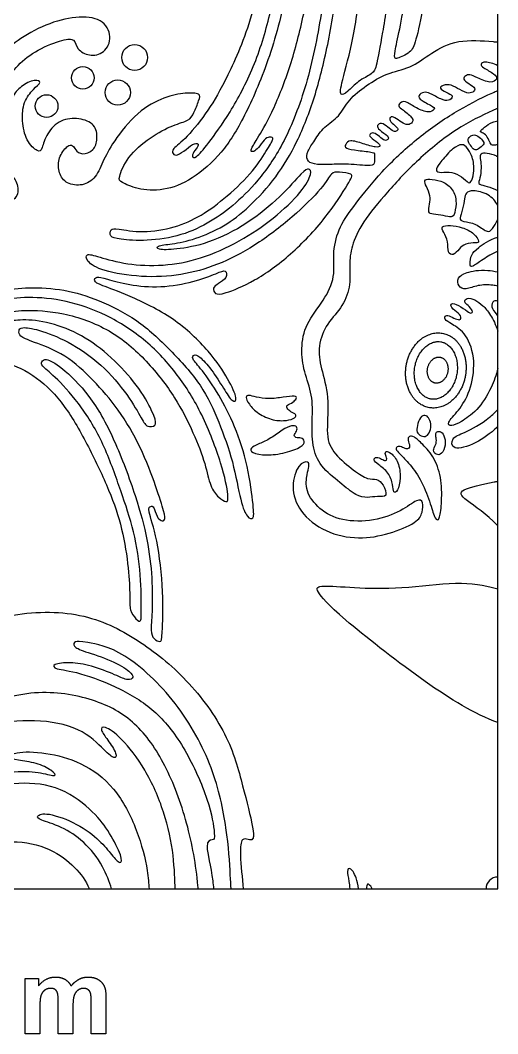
# Model space of a CAD drawing. Header units: millimetres. Extents: x -68 to 108, y -111 to 119.
# Drawn here: x 64.7 to 108.4, y -108.9 to -16.2 of the extents above; entities that cross this region are included whole.
import ezdxf

# ---------------------------------------------------------------- set-up
doc = ezdxf.new("R2010")
doc.units = ezdxf.units.MM
doc.header["$MEASUREMENT"] = 0
doc.layers.add('Layer 03', color=5, linetype='Continuous')

msp = doc.modelspace()

# ---------------------------------------------------------------- linework, layer by layer
at = {"layer": 'Layer 03'}
for p, q in [((108.366, -95.654), (108.366, 119.16)), ((-67.991, -95.654), (108.366, -95.654)), ((65.118, -103.854), (66.328, -103.854)), ((65.118, -108.909), (65.118, -103.854)), ((66.328, -103.854), (66.328, -104.539)), ((66.458, -106.452), (66.458, -108.909)), ((68.143, -108.909), (68.143, -106.138)), ((69.483, -106.48), (69.483, -108.909)), ((71.168, -108.909), (71.168, -106.018)), ((72.507, -105.667), (72.507, -108.909)), ((66.458, -108.909), (65.118, -108.909)), ((69.483, -108.909), (68.143, -108.909)), ((72.507, -108.909), (71.168, -108.909))]:
    msp.add_line(p, q, dxfattribs=at)
for centre, radius in [((75.137, -19.626), 1.18), ((70.384, -21.486), 1.034), ((73.587, -22.829), 1.155), ((67.078, -24.069), 1.038)]:
    msp.add_circle(centre, radius, dxfattribs=at)
msp.add_arc((108.366, -95.654), 1.074, 90, 180, dxfattribs=at)
for points, degree in [([(95.226, -1.399), (95.461, -2.748), (96.007, -6.495), (95.947, -12.203), (95.218, -17.911), (94.004, -22.162), (93.882, -23.194), (94.6, -22.842), (95.564, -21.746), (96.96, -21.114), (97.259, -20.516), (97.758, -17.757), (98.658, -12.353), (98.778, -5.82), (97.918, -0.007), (96.359, 5.796), (93.624, 12.054), (89.785, 17.28), (86.592, 20.945), (84.873, 22.595), (84.426, 22.595), (83.876, 22.217), (84.529, 21.667), (87.52, 18.539), (90.098, 15.17), (92.093, 12.09), (94.192, 8.02), (95.617, 3.855), (95.649, 3.022), (95.2, 3.278), (94.399, 4.529), (93.565, 5.266), (92.988, 5.234), (92.956, 4.818), (93.886, 3.663), (94.601, 1.599), (94.992, -0.05), (95.226, -1.399)], 3), ([(83.664, -21.224), (84.35, -19.819), (86.036, -16.04), (87.344, -8.452), (86.787, 0.358), (84.707, 7.674), (81.649, 14.114), (78.997, 16.891), (78.883, 17.307), (79.677, 17.874), (80.093, 17.723), (82.248, 15.001), (84.365, 11.291), (85.906, 7.675), (87.315, 2.996), (88.134, -1.469), (88.457, -6.574), (88.42, -10.611), (87.608, -15.747), (86.115, -20.552), (83.839, -24.818), (81.744, -27.681), (80.696, -28.903), (80.312, -28.729), (80.626, -28.1), (81.115, -27.576), (80.661, -27.367), (79.858, -28.03), (78.985, -28.659), (78.601, -28.449), (78.496, -28.03), (79.823, -27.088), (81.918, -24.468), (82.977, -22.629), (83.664, -21.224)], 3), ([(99.301, 0.156), (99.591, -1.258), (100.327, -5.238), (100.303, -13.233), (98.746, -19.708), (98.996, -19.815), (100.464, -19.171), (100.787, -18.383), (101.646, -15.017), (101.917, -9.781), (101.789, -5.302), (100.738, 0.143), (99.47, 2.961), (98.801, 3.735), (98.59, 3.242), (99.011, 1.569), (99.301, 0.156)], 3), ([(56.236, -26.266), (56.253, -26.855), (56.286, -28.231), (57.393, -30.092), (59.255, -31.048), (60.966, -31.149), (62.124, -31.199), (62.476, -32.256), (63.029, -33.112), (64.539, -32.558), (64.438, -30.948), (63.683, -30.143), (61.57, -29.036), (59.773, -27.174), (59.169, -24.607), (60.205, -21.845), (60.603, -19.786), (60.566, -18.523), (60.046, -18.671), (59.971, -19.117), (59.971, -20.344), (59.711, -21.496), (59.302, -21.756), (59.228, -21.013), (59.005, -19.378), (57.89, -17.333), (55.961, -14.174), (55.26, -9.94), (56.702, -6.156), (58.937, -4.353), (61.063, -4.425), (62.217, -5.723), (61.712, -7.417), (60.811, -8.102), (59.694, -7.778), (59.297, -6.949), (58.937, -7.093), (58.18, -8.715), (57.927, -11.022), (58.324, -12.788), (59.225, -14.482), (60.162, -15.49), (60.485, -15.253), (60.305, -12.721), (61.256, -9.407), (63.076, -7.138), (65.188, -5.734), (68.036, -5.89), (69.055, -7.634), (68.591, -9.345), (67.096, -9.719), (65.941, -8.937), (66.077, -7.612), (65.567, -7.544), (63.665, -8.427), (62.135, -10.976), (61.626, -12.947), (61.728, -13.83), (62.135, -13.796), (62.813, -12.605), (63.523, -12.874), (64.201, -13.383), (63.997, -13.891), (62.892, -15.048), (62.64, -16.873), (62.577, -19.076), (62.892, -19.486), (64.214, -18.101), (67.015, -16.527), (69.816, -15.803), (72.207, -16.024), (73.152, -17.739), (72.396, -19.297), (70.949, -19.548), (69.816, -18.888), (69.658, -17.881), (68.746, -17.912), (66.196, -18.856), (64.363, -20.336), (63.229, -21.879), (62.601, -23.543), (62.821, -24.862), (63.292, -24.925), (63.543, -24.548), (63.887, -23.228), (64.671, -22.225), (66.083, -21.566), (66.678, -21.88), (65.894, -22.444), (64.922, -23.667), (64.797, -25.392), (65.164, -27.281), (66.379, -28.376), (66.644, -28.072), (67.041, -26.562), (68.325, -25.248), (70.075, -25.116), (71.561, -25.69), (71.772, -27.091), (71.451, -28.162), (70.278, -28.578), (69.666, -28.064), (69.52, -27.624), (69.004, -27.575), (68.121, -28.815), (68.122, -30.03), (68.726, -31.154), (70.18, -31.425), (71.507, -30.844), (72.201, -29.193), (73.063, -27.444), (75.393, -24.496), (77.922, -23.178), (79.84, -22.827), (81.225, -22.889), (81.043, -23.489), (80.545, -24.754), (80.136, -25.427), (78.764, -25.721), (76.537, -26.877), (74.381, -28.753), (73.6, -30.77), (73.821, -30.968), (75.279, -31.692), (77.755, -31.875), (80.372, -30.888), (83.207, -28.366), (85.121, -25.265), (87.427, -20.059), (89.201, -13.51), (89.728, -7.072), (88.855, -0.635), (88.897, 0.036), (89.82, -0.258), (90.491, 0.371), (90.826, -0.467), (91.371, -5.29), (91.464, -10.997), (90.606, -15.972), (89.346, -20.738), (87.65, -24.912), (86.208, -27.271), (85.739, -28.09), (85.798, -28.247), (86.11, -28.247), (86.578, -27.739), (87.132, -26.941), (87.557, -26.886), (87.921, -26.966), (87.397, -27.825), (86.118, -29.934), (83.595, -32.383), (81.203, -34.157), (78.871, -35.199), (75.821, -35.707), (73.401, -35.244), (72.932, -35.276), (72.803, -36.036), (73.627, -36.246), (76.165, -36.456), (79.483, -35.958), (82.158, -34.66), (84.374, -33.043), (86.725, -30.652), (88.971, -27.265), (91.053, -21.906), (92.383, -15.066), (92.966, -9.512), (92.59, -3.278), (92.152, -0.01), (92.648, -0.387), (93.396, -2.883), (93.819, -7.615), (93.857, -12.713), (92.819, -18.634), (91.673, -23.292), (90.028, -27.463), (88.165, -30.571), (85.564, -33.408), (83.348, -35.097), (80.645, -36.294), (78.426, -36.707), (77.1, -36.825), (77.159, -37.237), (78.78, -37.208), (81.78, -36.717), (85.519, -34.869), (88.529, -32.356), (90.633, -29.93), (91.071, -29.726), (91.422, -30.106), (90.562, -31.833), (87.891, -34.39), (84.803, -36.467), (81.128, -38.122), (77.721, -38.733), (74.402, -38.588), (71.699, -37.831), (70.615, -37.479), (70.673, -38.27), (72.026, -39.145), (75.792, -39.778), (79.426, -39.589), (82.704, -38.661), (86.078, -36.954), (89.669, -34.216), (92.513, -31.407), (93.153, -30.056), (93.722, -30.127), (95.215, -30.199), (94.895, -30.839), (92.751, -34.251), (89.413, -37.767), (86.039, -40.182), (83.14, -41.324), (82.469, -41.288), (82.222, -40.688), (82.752, -40.335), (83.635, -39.77), (83.529, -38.992), (82.787, -39.31), (80.632, -40.158), (77.488, -40.723), (74.557, -40.441), (72.437, -39.84), (71.589, -39.593), (71.342, -40.087), (71.907, -40.405), (74.415, -41.288), (78.745, -43.341), (82.152, -46.594), (83.754, -49.122), (84.644, -51.009), (84.11, -51.225), (83.31, -49.958), (82.182, -48.111), (80.961, -46.834), (80.578, -46.783), (80.271, -47.115), (81.217, -48.036), (82.854, -50.44), (84.312, -53.254), (85.564, -56.979), (86.05, -61), (86.05, -61.912), (85.451, -61.756), (84.851, -60.453), (84.187, -56.58), (82.851, -52.912), (81.368, -49.599), (78.394, -46.303), (75.385, -43.528), (71.828, -41.737), (68.685, -40.791), (65.391, -40.6), (62.822, -40.9), (61.537, -41.679), (61.679, -42.19), (62.703, -41.849), (65.234, -41.451), (68.873, -41.792), (72.513, -43.043), (76.293, -45.447), (79.151, -48.621), (81.312, -52.066), (83.233, -57.031), (83.78, -60.011), (83.581, -60.38), (82.843, -59.926), (82.021, -58.905), (81.68, -56.918), (80.544, -53.98), (78.96, -50.788), (76.305, -47.314), (72.976, -44.412), (68.525, -42.843), (64.741, -42.686), (63.121, -42.974), (62.836, -43.447), (63.512, -43.829), (65.256, -43.48), (68.156, -44.048), (70.983, -45.33), (73.705, -47.65), (75.909, -50.261), (77.054, -52.637), (77.14, -53.353), (76.253, -53.468), (75.881, -52.838), (74.593, -50.576), (72.174, -47.622), (68.98, -45.493), (66.222, -44.448), (64.672, -44.243), (64.525, -44.594), (64.546, -45.155), (65.62, -45.539), (68.868, -46.759), (71.374, -49.133), (73.659, -51.731), (75.74, -55.238), (77.163, -59.05), (77.896, -61.362), (77.924, -61.982), (77.557, -62.038), (77.163, -61.672), (76.881, -60.631), (76.627, -60.66), (76.233, -60.801), (77.219, -63.425), (77.819, -68.641), (77.636, -72.803), (77.55, -73.144), (76.842, -72.831), (76.568, -72.139), (76.753, -70.599), (76.772, -67.24), (76.342, -63.747), (75.354, -60.008), (73.269, -54.354), (71.035, -50.411), (68.297, -47.765), (66.894, -47.063), (66.607, -47.478), (66.543, -47.765), (67.66, -48.626), (70.009, -51.097), (72.248, -54.677), (73.73, -58.872), (74.989, -62.456), (75.735, -66.528), (75.735, -70.226), (75.767, -71.376), (75.269, -71.034), (74.648, -70.195), (74.71, -69.044), (74.616, -66.527), (74.041, -62.675), (72.89, -59.302), (70.934, -55.204), (68.751, -51.314), (66.223, -48.771), (63.266, -47.276), (60.033, -47.302), (56.177, -48.567), (54.309, -50.379), (54.08, -51.264), (53.324, -53.562), (51.224, -55.374), (49.873, -56.547), (49.747, -59.673), (49.965, -61.817), (51.561, -63.268), (52.686, -63.376), (52.795, -62.578), (52.867, -61.817), (54.064, -61.381), (55.551, -62.216), (55.406, -64.283), (54.064, -65.661), (51.38, -65.48), (49.656, -64.091), (48.469, -62.173), (48.255, -59.918), (48.111, -59.345), (47.503, -60.419), (46.858, -61.779), (47.01, -63.388), (47.526, -64.791), (47.11, -64.698), (46.207, -63.639), (45.926, -62.164), (45.61, -62.515), (45.329, -64.412), (45.341, -66.388), (46.065, -68.077), (46.607, -68.378), (46.94, -67.41), (47.749, -66.836), (49.41, -67.368), (50.045, -68.659), (49.377, -70.275), (47.581, -71.041), (45.061, -70.471), (43.722, -68.616), (43.116, -65.909), (43.761, -62.714), (44.663, -60.732), (44.989, -60.067), (44.7, -60.017), (43.18, -60.764), (42.083, -61.813), (41.732, -63.432), (42.061, -64.498), (42.563, -66.204), (41.643, -68.489), (40.824, -69.52), (41.194, -71.052), (41.512, -71.206), (42.122, -70.236), (42.905, -69.642), (43.727, -69.83), (43.636, -70.178), (42.966, -71.003), (42.564, -71.946), (42.615, -73.837), (43.537, -74.671), (43.893, -74.595), (43.715, -73.543), (44.361, -72.733), (45.829, -72.869), (46.569, -73.961), (46.262, -76.319), (43.672, -76.758), (41.131, -75.708), (39.066, -72.611), (38.797, -68.885), (39.8, -66.857), (40.487, -65.892), (40.243, -64.889), (39.861, -63.068), (40.456, -60.964), (42.034, -59.523), (44.334, -58.411), (46.276, -56.248), (47.057, -53.576), (46.16, -51.603), (43.879, -51.014), (42.265, -52.065), (41.624, -53.756), (41.727, -54.396), (41.983, -54.32), (42.957, -54.396), (43.931, -55.345), (43.623, -57.01), (42.291, -57.882), (40.625, -57.446), (39.626, -55.755), (39.6, -53.346), (40.394, -51.313), (42.204, -49.912), (42.767, -49.042), (42.563, -47.865), (43.584, -46.819), (44.634, -45.872), (45.811, -45.872), (47.551, -45.898), (48.396, -45.335), (49.701, -43.698), (50.928, -42.941), (52.285, -42.836), (53.654, -42.124), (55.468, -39.751), (55.726, -36.53), (54.617, -34.008), (52.874, -32.569), (52.317, -32.463), (52.158, -32.887), (52.715, -33.683), (53.538, -34.293), (53.378, -34.744), (52.848, -34.903), (51.469, -33.762), (50.018, -31.369), (49.698, -28.481), (50.282, -26.173), (51.687, -25.271), (53.04, -25.987), (53.279, -27.473), (52.669, -28.322), (52.059, -28.056), (51.74, -28.003), (51.661, -28.72), (52.006, -30.231), (53.226, -31.823), (54.658, -32.46), (56.064, -32.353), (56.409, -31.292), (55.823, -29.781), (55.268, -28.348), (55.083, -26.969), (54.791, -26.836), (54.605, -27.102), (54.632, -28.163), (54.817, -28.958), (54.287, -29.038), (54.048, -28.481), (53.862, -26.81), (54.211, -24.461), (55.318, -22.511), (57.083, -21.694), (58.559, -22.643), (58.48, -24.408), (57.479, -25.014), (56.583, -24.725), (56.187, -24.698), (56.22, -25.678), (56.236, -26.266)], 3), ([(105.682, -27.325), (105.731, -27.45), (105.941, -27.788), (106.308, -28.19), (106.71, -27.911), (107.217, -27.526), (106.903, -27.089), (106.431, -26.704), (105.976, -26.687), (105.644, -27.036), (105.632, -27.2), (105.682, -27.325)], 3), ([(103.255, -29.049), (103.535, -28.707), (104.301, -27.826), (105.148, -27.482), (105.564, -27.841), (106.153, -28.803), (106.224, -30.267), (105.894, -31.128), (105.65, -31.099), (104.861, -30.324), (103.928, -30.052), (102.894, -30.195), (102.621, -29.879), (102.975, -29.391), (103.255, -29.049)], 3), ([(101.843, -31.43), (101.953, -31.678), (102.222, -32.301), (102.158, -33.003), (101.946, -33.874), (102.392, -33.959), (103.434, -34.044), (104.178, -34.321), (104.433, -33.938), (104.645, -32.684), (104.22, -31.515), (103.179, -30.856), (102.052, -30.728), (101.563, -30.813), (101.733, -31.182), (101.843, -31.43)], 3), ([(103.437, -35.625), (103.559, -35.859), (103.851, -36.466), (103.746, -37.517), (104.307, -37.78), (104.833, -37.132), (105.376, -36.624), (106.427, -36.554), (106.743, -36.571), (106.27, -35.695), (105.096, -35.134), (104.009, -34.941), (103.115, -35.064), (103.314, -35.391), (103.437, -35.625)], 3), ([(86.275, -50.684), (86.587, -50.752), (87.419, -50.877), (88.745, -50.705), (89.916, -50.518), (89.978, -50.783), (89.666, -51.173), (89.011, -51.423), (89.058, -51.672), (89.401, -52.063), (89.978, -52.25), (89.869, -52.593), (89.104, -52.858), (87.84, -52.858), (86.389, -52.219), (85.546, -51.298), (85.234, -50.627), (85.546, -50.471), (85.963, -50.616), (86.275, -50.684)], 3), ([(102.101, -52.697), (102.182, -52.85), (102.327, -53.271), (102.11, -54.011), (101.749, -54.354), (101.189, -54.21), (100.9, -53.795), (101.027, -53.127), (101.37, -52.332), (101.839, -52.351), (102.02, -52.543), (102.101, -52.697)], 3), ([(86.569, -54.94), (86.856, -54.816), (87.609, -54.476), (88.662, -53.64), (89.56, -53.237), (90.025, -53.346), (90.009, -53.795), (89.607, -54.213), (89.978, -54.46), (90.52, -54.367), (90.768, -54.847), (90.242, -55.374), (88.461, -55.931), (86.742, -56.024), (85.566, -55.668), (85.891, -55.219), (86.283, -55.064), (86.569, -54.94)], 3), ([(101.514, -55.033), (101.839, -55.365), (102.631, -56.249), (103.272, -58.242), (103.235, -60.572), (103.052, -61.985), (102.63, -61.93), (102.263, -60.591), (101.437, -58.334), (100.318, -56.775), (99.344, -55.806), (98.979, -55.44), (99.198, -55.129), (99.655, -55.257), (100.131, -55.513), (100.387, -55.203), (100.094, -54.599), (100.24, -54.215), (100.679, -54.252), (101.189, -54.7), (101.514, -55.033)], 3), ([(102.724, -54.4), (102.743, -54.542), (102.789, -54.924), (102.422, -55.451), (102.56, -55.863), (103.11, -56.07), (103.591, -55.359), (103.568, -54.305), (103.178, -53.801), (102.766, -53.823), (102.674, -54.076), (102.705, -54.259), (102.724, -54.4)], 3), ([(97.472, -56.875), (97.725, -57.068), (98.414, -57.567), (98.806, -58.744), (98.771, -59.475), (99.234, -59.368), (99.502, -58.12), (99.323, -56.569), (98.575, -55.731), (98.093, -55.57), (98.04, -55.909), (98.271, -56.355), (98.111, -56.569), (97.754, -56.355), (97.273, -56.105), (96.899, -56.408), (97.22, -56.682), (97.472, -56.875)], 3), ([(90.919, -57.788), (90.851, -58.152), (90.687, -59.243), (91.969, -60.962), (94.015, -62.08), (97.071, -62.053), (99.608, -61.125), (101.081, -59.925), (101.572, -60.225), (101.49, -61.235), (101.081, -62.135), (98.435, -63.226), (95.68, -63.744), (92.542, -63.117), (90.114, -61.18), (89.405, -58.834), (90.114, -56.706), (91.124, -56.488), (91.096, -57.061), (90.987, -57.424), (90.919, -57.788)], 3), ([(66.328, -104.539), (66.989, -103.724), (67.901, -103.724)], 2), ([(67.901, -103.724), (68.385, -103.724), (68.741, -103.926)], 2), ([(70.04, -103.926), (70.424, -103.724), (70.859, -103.724)], 2), ([(70.859, -103.724), (71.414, -103.724), (71.797, -103.951)], 2), ([(68.741, -103.926), (69.097, -104.129), (69.325, -104.539)], 2), ([(69.325, -104.539), (69.657, -104.129), (70.04, -103.926)], 2), ([(71.797, -103.951), (72.181, -104.178), (72.37, -104.616)], 2), ([(72.37, -104.616), (72.507, -104.941), (72.507, -105.667)], 2), ([(66.563, -105.409), (66.458, -105.723), (66.458, -106.452)], 2), ([(66.911, -104.928), (66.668, -105.094), (66.563, -105.409)], 2), ([(67.457, -104.761), (67.153, -104.761), (66.911, -104.928)], 2), ([(67.856, -104.866), (67.709, -104.761), (67.457, -104.761)], 2), ([(68.073, -105.185), (68.003, -104.97), (67.856, -104.866)], 2), ([(68.143, -106.138), (68.143, -105.399), (68.073, -105.185)], 2), ([(69.591, -105.435), (69.483, -105.766), (69.483, -106.48)], 2), ([(69.944, -104.932), (69.699, -105.104), (69.591, -105.435)], 2), ([(70.466, -104.761), (70.189, -104.761), (69.944, -104.932)], 2), ([(71.031, -105.047), (70.848, -104.761), (70.466, -104.761)], 2), ([(71.168, -106.018), (71.168, -105.266), (71.031, -105.047)], 2)]:
    msp.add_open_spline(points, degree=degree, dxfattribs=at)
for points, knots in [([(108.366, -20.376), (107.956, -20.179), (107.102, -19.936), (106.753, -20.261), (106.929, -20.512), (108.137, -21.141), (108.388, -21.594), (107.785, -22.047), (106.401, -21.443), (105.771, -21.116), (105.419, -21.292), (105.142, -21.569), (105.671, -22.022), (106.426, -22.425), (106.124, -22.827), (105.595, -22.953), (104.664, -22.425), (103.909, -22.022), (103.154, -22.223), (103.003, -22.5), (103.909, -22.903), (104.362, -23.205), (103.884, -23.633), (103.255, -23.507), (102.088, -22.835), (101.626, -22.753), (101.028, -23.079), (101.246, -23.514), (102.658, -24.193), (102.549, -24.383), (102.142, -24.736), (100.865, -24.274), (99.996, -23.622), (99.534, -23.65), (99.154, -24.084), (99.643, -24.356), (100.73, -25.225), (100.512, -25.66), (99.996, -25.85), (99.399, -25.442), (98.774, -24.98), (98.529, -25.062), (98.394, -25.361), (98.991, -25.877), (99.29, -26.176), (99.154, -26.339), (98.855, -26.447), (98.312, -25.985), (97.715, -25.524), (97.28, -25.85), (97.416, -26.203), (98.464, -26.867), (98.31, -27.131), (98.068, -27.285), (97.54, -26.867), (97.012, -26.427), (96.638, -26.625), (96.572, -26.867), (97.496, -27.461), (97.672, -27.747), (97.298, -27.879), (96.066, -27.527), (94.746, -27.087), (94.416, -27.615), (94.328, -27.923), (95.516, -28.143), (97.166, -28.275), (97.056, -28.561), (97.122, -29.419), (96.726, -29.573), (94.284, -29.309), (92.832, -29.441), (91.49, -29.419), (90.808, -29.045), (90.918, -28.187), (91.364, -27.563), (91.618, -27.186), (91.872, -26.809), (92.44, -25.925), (93.908, -25.073), (94.666, -23.463), (96.323, -22.184), (98.217, -21.001), (100.348, -20.669), (102.241, -19.201), (104.609, -17.923), (107.117, -18.092), (108.228, -18.193), (108.366, -18.207)], [14.761715, 14.761715, 14.761715, 14.761715, 15.720339, 16.70286, 17.685381, 18.667902, 19.650424, 20.632945, 21.615466, 22.597987, 23.580508, 24.56303, 25.545551, 26.528072, 27.510593, 28.493114, 29.475635, 30.458157, 31.440678, 32.423199, 33.40572, 34.388241, 35.370763, 36.353284, 37.335805, 38.318326, 39.300847, 40.283368, 41.26589, 42.248411, 43.230932, 44.213453, 45.195974, 46.178496, 47.161017, 48.143538, 49.126059, 50.10858, 51.091101, 52.073623, 53.056144, 54.038665, 55.021186, 56.003707, 56.986229, 57.96875, 58.951271, 59.933792, 60.916313, 61.898834, 62.881356, 63.863877, 64.846398, 65.828919, 66.81144, 67.793962, 68.776483, 69.759004, 70.741525, 71.724046, 72.706567, 73.689089, 74.67161, 75.654131, 76.636652, 77.619173, 78.601695, 79.584216, 80.566737, 81.549258, 82.531779, 83.5143, 84.496822, 85.479343, 86.461864, 87.444385, 87.444385, 87.444385, 88.426906, 89.409428, 90.391949, 91.37447, 92.356991, 93.339512, 94.322033, 95.304555, 96.287076, 96.431521, 96.431521, 96.431521, 96.431521]), ([(108.366, -24.267), (108.22, -24.333), (107.056, -24.86), (104.612, -26.031), (100.993, -28.955), (98.196, -31.965), (95.902, -34.776), (94.94, -36.922), (94.755, -38.586), (94.93, -40.664), (94.081, -42.573), (92.526, -44.128), (91.838, -46.301), (92.261, -48.241), (93.01, -51.018), (92.585, -54.312), (93.329, -55.87), (95.242, -57.464), (96.552, -58.279), (97.296, -58.102), (97.898, -58.633), (98.359, -59.873), (97.331, -59.731), (96.446, -59.908), (95.454, -59.766), (93.967, -58.527), (92.089, -57.039), (91.346, -55.162), (91.381, -52.824), (91.452, -50.451), (90.602, -48.361), (90.335, -46.261), (90.72, -43.99), (92.513, -41.81), (93.539, -39.695), (93.222, -37.365), (93.85, -35.056), (94.784, -33.776), (95.42, -32.944), (96.056, -32.113), (97.664, -30.067), (100.896, -27.031), (104.371, -24.595), (106.858, -23.305), (108.217, -22.71), (108.366, -22.645)], [22.326055, 22.326055, 22.326055, 22.326055, 22.695109, 25.216788, 27.738467, 30.260146, 32.781825, 35.303503, 37.825182, 40.346861, 42.86854, 45.390219, 47.911897, 50.433576, 52.955255, 55.476934, 57.998613, 60.520292, 63.04197, 65.563649, 68.085328, 70.607007, 73.128686, 75.650364, 78.172043, 80.693722, 83.215401, 85.73708, 88.258758, 90.780437, 93.302116, 95.823795, 98.345474, 100.867153, 103.388831, 105.91051, 108.432189, 110.953868, 110.953868, 110.953868, 113.475547, 115.997225, 118.518904, 121.040583, 121.354302, 121.354302, 121.354302, 121.354302]), ([(108.366, -27.583), (108.229, -27.616), (107.918, -27.714), (107.639, -27.505), (107.446, -26.851), (107.029, -26.493), (106.631, -26.448), (106.958, -26.148), (107.163, -25.985), (107.369, -25.822), (107.74, -25.556), (108.211, -25.448), (108.366, -25.427)], [8.099228, 8.099228, 8.099228, 8.099228, 8.633872, 9.41877, 10.203667, 10.988565, 11.773462, 12.55836, 12.55836, 12.55836, 13.343257, 13.737739, 13.737739, 13.737739, 13.737739]), ([(108.366, -28.708), (108.266, -28.654), (107.825, -28.45), (107.147, -28.341), (106.704, -28.448), (106.755, -28.801), (106.783, -29.009), (106.812, -29.217), (106.875, -29.698), (106.758, -30.715), (106.492, -31.23), (107.13, -31.319), (107.895, -31.565), (108.279, -31.755), (108.366, -31.799)], [9.489542, 9.489542, 9.489542, 9.489542, 9.776489, 10.754138, 11.731786, 12.709435, 12.709435, 12.709435, 13.687084, 14.664733, 15.642382, 16.620031, 17.59768, 17.90458, 17.90458, 17.90458, 17.90458]), ([(108.366, -33.138), (108.188, -32.785), (107.479, -32.022), (105.992, -31.714), (105.442, -31.998), (105.371, -32.305), (105.33, -32.553), (105.289, -32.801), (105.194, -33.486), (104.804, -34.426), (105.123, -34.621), (106.364, -34.762), (107.427, -35.702), (107.842, -35.373), (108.236, -34.751), (108.366, -34.434)], [9.286466, 9.286466, 9.286466, 9.286466, 10.311227, 11.456919, 12.602611, 13.748303, 13.748303, 13.748303, 14.893995, 16.039687, 17.185379, 18.331071, 19.476763, 20.622455, 21.683992, 21.683992, 21.683992, 21.683992]), ([(108.366, -37.326), (107.854, -37.558), (106.757, -38.257), (105.957, -38.863), (105.769, -38.622), (105.93, -37.603), (106.241, -37.298), (106.623, -37.002), (106.989, -36.72), (107.563, -36.308), (108.366, -36.052)], [40.72884, 40.72884, 40.72884, 40.72884, 42.238795, 44.350735, 46.462674, 48.574614, 50.686554, 50.686554, 50.686554, 52.705513, 52.705513, 52.705513, 52.705513]), ([(108.366, -40.528), (108.218, -40.497), (107.612, -40.402), (106.525, -40.412), (105.405, -40.9), (104.721, -40.616), (104.65, -39.745), (105.12, -39.442), (105.555, -39.3), (105.99, -39.158), (106.85, -38.979), (108.047, -39.164), (108.366, -39.238)], [41.144282, 41.144282, 41.144282, 41.144282, 41.940509, 44.407597, 46.874686, 49.341775, 51.808863, 54.275952, 54.275952, 54.275952, 56.743041, 57.611721, 57.611721, 57.611721, 57.611721]), ([(108.366, -48.068), (108.223, -48.663), (107.719, -50.091), (106.473, -51.994), (104.907, -53.013), (104.107, -53.377), (103.597, -53.122), (104.798, -51.958), (105.854, -50.247), (106.4, -47.371), (105.526, -44.787), (104.077, -43.975), (103.434, -43.575), (103.563, -43.146), (104.006, -43.275), (104.677, -43.632), (105.02, -43.618), (104.991, -43.146), (104.191, -42.632), (103.971, -42.109), (104.497, -42.109), (105.49, -42.762), (105.944, -43.102), (106.157, -42.833), (105.618, -42.237), (105.235, -42.01), (105.49, -41.556), (106.285, -41.74), (107.008, -42.294), (107.452, -42.791), (107.715, -43.213), (107.94, -43.574), (108.195, -44.063), (108.366, -44.642)], [2.977886, 2.977886, 2.977886, 2.977886, 3.890854, 5.187805, 6.484756, 7.781708, 9.078659, 10.37561, 11.672561, 12.969513, 14.266464, 15.563415, 16.860367, 18.157318, 19.454269, 20.75122, 22.048172, 23.345123, 24.642074, 25.939025, 27.235977, 28.532928, 29.829879, 31.12683, 32.423782, 33.720733, 35.017684, 36.314636, 37.611587, 38.908538, 38.908538, 38.908538, 40.020544, 40.020544, 40.020544, 40.020544]), ([(108.366, -41.91), (108.226, -41.862), (107.9, -41.87), (107.706, -42.451), (108.046, -42.844), (108.28, -43.161), (108.308, -43.199), (108.337, -43.239), (108.366, -43.281)], [17.409775, 17.409775, 17.409775, 17.409775, 18.313715, 19.978599, 21.643482, 21.643482, 21.643482, 21.842691, 21.842691, 21.842691, 21.842691]), ([(102.245, -50.865), (102.337, -50.881), (102.534, -50.895), (102.86, -50.85), (103.14, -50.746), (103.368, -50.618), (103.592, -50.463), (103.858, -50.217), (104.134, -49.861), (104.359, -49.455), (104.524, -49.024), (104.63, -48.581), (104.68, -48.129), (104.671, -47.745), (104.632, -47.436), (104.57, -47.135), (104.455, -46.78), (104.258, -46.404), (104.008, -46.084), (103.728, -45.848), (103.436, -45.696), (103.157, -45.618), (102.867, -45.597), (102.541, -45.642), (102.261, -45.746), (102.032, -45.874), (101.808, -46.029), (101.543, -46.275), (101.266, -46.631), (101.041, -47.037), (100.876, -47.468), (100.77, -47.911), (100.721, -48.363), (100.729, -48.747), (100.769, -49.056), (100.83, -49.357), (100.946, -49.712), (101.143, -50.089), (101.392, -50.408), (101.672, -50.644), (101.964, -50.796), (102.153, -50.849), (102.245, -50.865)], [0, 0, 0, 0, 0.280219, 0.586792, 0.981746, 1.171265, 1.370967, 1.797808, 2.252358, 2.720228, 3.185672, 3.634425, 4.083179, 4.548623, 4.783225, 5.016492, 5.471042, 5.897884, 6.287104, 6.682059, 6.988632, 7.26885, 7.549069, 7.855642, 8.250597, 8.440116, 8.639817, 9.066659, 9.521209, 9.989078, 10.454522, 10.903276, 11.352029, 11.817473, 12.052076, 12.285343, 12.739893, 13.166734, 13.555955, 13.950909, 14.257482, 14.537701, 14.537701, 14.537701, 14.537701]), ([(108.366, -53.4), (107.67, -54.037), (106.12, -55.119), (104.105, -55.604), (104.105, -54.36), (105.149, -54.039), (107.111, -53.042), (108.125, -52.072), (108.366, -51.812)], [15.322949, 15.322949, 15.322949, 15.322949, 17.269621, 19.73671, 22.203799, 24.670887, 27.137976, 27.948036, 27.948036, 27.948036, 27.948036]), ([(108.366, -62.443), (108.348, -62.423), (107.433, -61.438), (105.057, -59.891), (104.69, -59.198), (107.003, -58.616), (108.257, -58.405), (108.366, -58.388)], [304.651179, 304.651179, 304.651179, 304.651179, 304.689241, 306.58172, 308.4742, 310.36668, 310.547403, 310.547403, 310.547403, 310.547403]), ([(108.366, -80.466), (108.242, -80.417), (105.908, -79.476), (101.566, -76.781), (93.405, -70.366), (91.565, -68.219), (92.025, -67.862), (95.04, -68.117), (99.436, -68.27), (104.803, -67.453), (107.248, -67.913), (108.29, -68.193), (108.366, -68.213)], [281.873101, 281.873101, 281.873101, 281.873101, 281.979483, 283.871963, 285.764443, 287.656923, 289.549403, 291.441882, 293.334362, 295.226842, 297.119322, 297.271819, 297.271819, 297.271819, 297.271819]), ([(44.873, -95.654), (45.01, -95.238), (45.683, -93.247), (47.164, -89.15), (49.478, -84.672), (52.588, -80.142), (55.978, -76.712), (58.885, -75.014), (58.95, -74.589), (58.399, -74.353), (56.064, -75.674), (52.233, -78.787), (49.818, -82.259), (47.172, -86.457), (45.797, -89.948), (45.325, -91.929), (44.995, -91.693), (44.759, -90.939), (45.325, -88.391), (46.082, -86.554), (46.666, -85.32), (47.25, -84.087), (48.829, -80.99), (52.465, -76.572), (57.036, -72.833), (63.528, -70.305), (70.402, -70.211), (75.459, -72.739), (79.977, -76.359), (83.799, -81.56), (85.054, -86.37), (86.094, -90.407), (85.994, -91.254), (85.545, -91.155), (84.947, -90.955), (84.705, -92.068), (84.991, -94.701), (85.069, -95.654)], [292.841726, 292.841726, 292.841726, 292.841726, 293.842948, 297.383224, 300.923501, 304.463777, 308.004054, 311.54433, 315.084607, 318.624883, 322.16516, 325.705436, 329.245712, 332.785989, 336.326265, 339.866542, 343.406818, 346.947095, 350.487371, 354.027648, 354.027648, 354.027648, 357.567924, 361.108201, 364.648477, 368.188754, 371.72903, 375.269307, 378.809583, 382.34986, 385.890136, 389.430413, 392.970689, 396.510966, 400.051242, 403.591518, 406.824706, 406.824706, 406.824706, 406.824706]), ([(83.954, -95.654), (83.932, -95.305), (83.881, -93.964), (83.631, -90.264), (82.487, -84.683), (79.156, -78.488), (73.973, -73.681), (70.371, -73.025), (69.624, -72.982), (69.449, -73.465), (70.327, -73.904), (73.138, -74.739), (74.852, -75.881), (75.071, -76.32), (74.588, -76.671), (73.534, -76.144), (71.074, -75.178), (69.229, -74.914), (67.56, -75.09), (67.735, -75.573), (69.844, -75.749), (73.973, -77.33), (77.18, -79.351), (79.772, -82.69), (82.052, -87.758), (82.537, -91.038), (82.343, -91.215), (81.445, -91.215), (82.153, -93.782), (82.34, -95.412), (82.364, -95.654)], [419.697946, 419.697946, 419.697946, 419.697946, 421.292901, 424.833177, 428.373454, 431.91373, 435.454007, 438.994283, 442.53456, 446.074836, 449.615113, 453.155389, 456.695666, 460.235942, 463.776219, 467.316495, 470.856772, 474.397048, 477.937325, 481.477601, 485.017877, 488.558154, 492.09843, 495.638707, 499.178983, 502.71926, 506.259536, 509.799813, 513.340089, 513.950603, 513.950603, 513.950603, 513.950603]), ([(80.957, -95.654), (80.949, -95.561), (80.769, -93.596), (80.061, -89.582), (78.018, -84.155), (75.295, -80.28), (71.565, -78.217), (66.042, -77.292), (60.127, -79.075), (55.504, -82.725), (51.656, -88.582), (49.266, -93.19), (48.349, -95.44), (48.264, -95.654)], [534.406292, 534.406292, 534.406292, 534.406292, 534.581748, 538.122025, 541.662301, 545.202578, 548.742854, 552.283131, 555.823407, 559.363684, 562.90396, 566.444236, 566.818043, 566.818043, 566.818043, 566.818043]), ([(78.833, -95.654), (78.824, -94.943), (78.757, -92.576), (77.932, -88.647), (76.162, -84.639), (73.841, -81.706), (72.253, -80.648), (71.942, -81.096), (72.628, -81.951), (73.606, -83.417), (73.32, -83.824), (72.547, -83.172), (70.285, -80.851), (65.987, -80.077), (61.633, -80.566), (57.605, -83.213), (53.836, -87.53), (51.257, -92.122), (50.023, -94.805), (49.646, -95.654)], [65.356002, 65.356002, 65.356002, 65.356002, 68.413934, 71.67174, 74.929547, 78.187353, 81.44516, 84.702966, 87.960772, 91.218579, 94.476385, 97.734191, 100.991998, 104.249804, 107.507611, 110.765417, 114.023223, 117.28103, 118.953346, 118.953346, 118.953346, 118.953346]), ([(52.329, -95.654), (52.999, -94.084), (54.455, -91.137), (57.45, -87.768), (60.3, -85.647), (64.409, -84.785), (66.657, -85.014), (68.141, -85.495), (67.62, -84.813), (66.175, -84.131), (64.369, -83.85), (63.366, -83.77), (63.968, -83.088), (66.974, -83.128), (70.212, -83.987), (73.398, -86.246), (75.455, -90.319), (76.32, -93.687), (76.423, -95.204), (76.458, -95.654)], [0.57335, 0.57335, 0.57335, 0.57335, 3.257806, 6.515613, 9.773419, 13.031226, 16.289032, 19.546838, 22.804645, 26.062451, 29.320257, 32.578064, 35.83587, 39.093677, 42.351483, 45.609289, 48.867096, 52.124902, 54.12944, 54.12944, 54.12944, 54.12944]), ([(73.03, -95.654), (72.827, -95.031), (72.149, -93.275), (70.52, -91.287), (68.417, -89.921), (66.333, -89.31), (66.081, -89.022), (66.98, -88.591), (69.963, -89.669), (72.048, -91.287), (73.054, -92.58), (73.881, -93.515), (74.06, -92.796), (72.838, -90.496), (71.984, -89.314), (71.259, -88.611), (70.534, -87.908), (68.486, -86.278), (64.537, -85.777), (60.589, -86.717), (56.891, -89.663), (54.604, -93.163), (53.548, -95.255), (53.355, -95.654)], [87.405186, 87.405186, 87.405186, 87.405186, 89.418292, 92.212614, 95.006936, 97.801257, 100.595579, 103.3899, 106.184222, 108.978544, 111.772865, 114.567187, 117.361509, 120.15583, 122.950152, 122.950152, 122.950152, 125.744474, 128.538795, 131.333117, 134.127438, 136.92176, 137.574619, 137.574619, 137.574619, 137.574619]), ([(57.263, -95.654), (57.265, -95.652), (57.601, -95.349), (58.481, -94.05), (60.675, -91.982), (63.871, -91.042), (67.569, -91.919), (69.763, -93.674), (70.688, -94.936), (70.992, -95.645), (70.996, -95.654)], [58.665319, 58.665319, 58.665319, 58.665319, 58.680754, 61.475076, 64.269398, 67.063719, 69.858041, 72.652362, 75.446684, 75.481084, 75.481084, 75.481084, 75.481084]), ([(95.625, -95.654), (95.576, -95.283), (95.364, -94.333), (94.793, -93.619), (94.543, -93.994), (94.682, -94.521), (94.751, -94.986), (94.78, -95.179), (94.809, -95.407), (94.825, -95.654)], [11.130552, 11.130552, 11.130552, 11.130552, 11.986632, 13.484961, 14.98329, 16.48162, 16.48162, 16.48162, 17.104421, 17.104421, 17.104421, 17.104421]), ([(96.885, -95.654), (96.785, -95.478), (96.514, -95.14), (96.375, -95.251), (96.359, -95.548), (96.359, -95.654)], [10.29239, 10.29239, 10.29239, 10.29239, 11.126933, 12.5178, 13.080006, 13.080006, 13.080006, 13.080006])]:
    msp.add_open_spline(points, degree=3, knots=knots, dxfattribs=at)
for points in [[(102.109, -51.652), (104.816, -52.122), (105.408, -48.716), (105.999, -45.311), (103.292, -44.84), (100.584, -44.37), (99.992, -47.776), (99.401, -51.181), (102.109, -51.652)], [(102.622, -49.395), (103.538, -49.587), (103.784, -48.41), (104.03, -47.234), (103.114, -47.043), (102.197, -46.851), (101.952, -48.027), (101.706, -49.204), (102.622, -49.395)]]:
    msp.add_rational_spline(points, [1, 0.707106781187, 1, 0.707106781187, 1, 0.707106781187, 1, 0.707106781187, 1], degree=2, knots=[0, 0, 0, 1.570796, 1.570796, 3.141593, 3.141593, 4.712389, 4.712389, 6.283185, 6.283185, 6.283185], dxfattribs=at)

doc.saveas('drawing.dxf')
